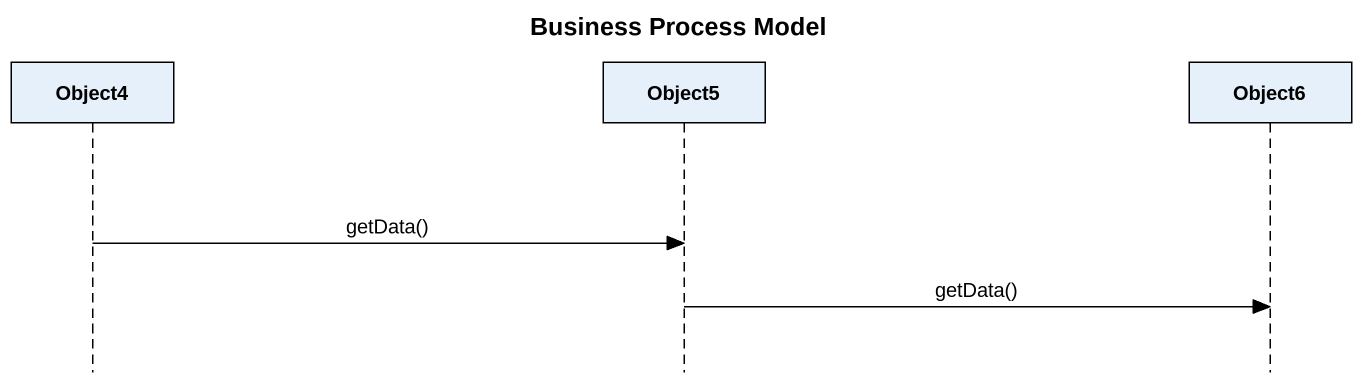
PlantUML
@startuml
title Business Process Model
hide footbox
participant Object4
participant Object5
participant Object6

Object4 -> Object5 : getData()
Object5 -> Object6 : getData()
@enduml
